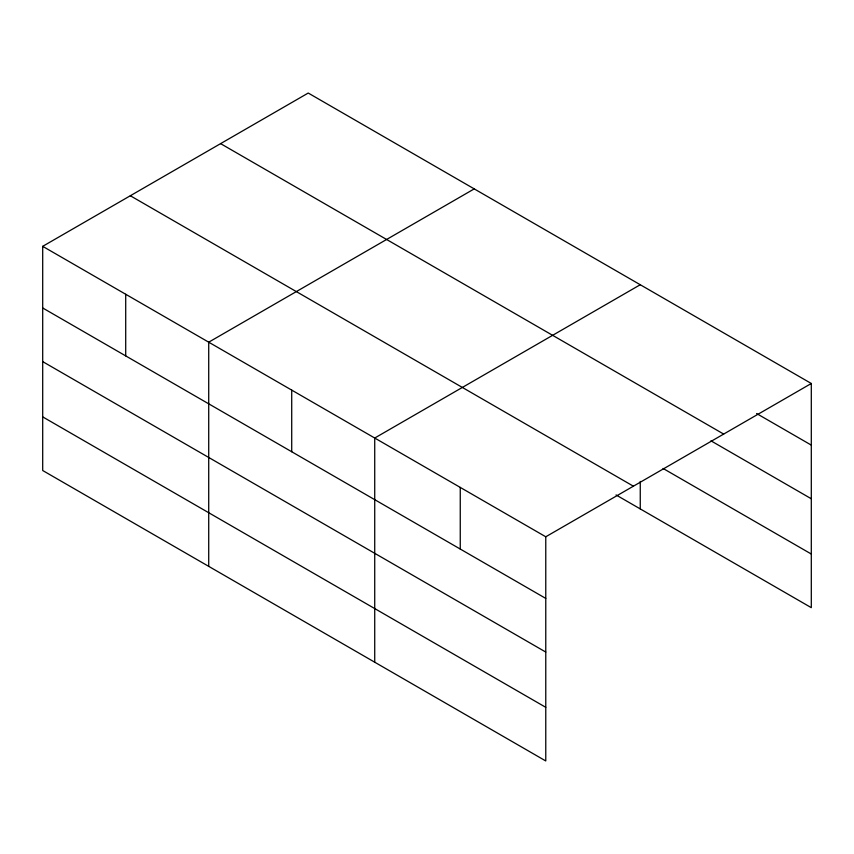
<?xml version="1.0" encoding="UTF-8"?>
<svg xmlns="http://www.w3.org/2000/svg" width="854" height="854" viewBox="0 0 854 854"><rect width="100%" height="100%" fill="white"/><g stroke="black" fill="none" stroke-linecap="round" stroke-linejoin="round"><path stroke-width="1.28" d="M42.7 246.336L545.77 536.782L545.77 760.957L42.7 470.511L42.7 246.336L308.23 93.043L811.3 383.489L811.3 607.664L616.044 494.936M474.237 188.883L208.718 342.187L208.718 566.362M640.254 284.734L374.725 438.038L374.725 662.213M545.77 536.782L811.3 383.489M756.569 413.517L811.3 445.115M220.599 143.632L723.68 434.078M710.955 440.824L811.3 498.757M663.056 468.44L811.3 554.022M130.32 195.747L633.401 486.193M42.7 307.974L545.77 598.419M42.7 361.616L545.77 652.061M42.7 416.88L545.77 707.325M640.254 481.432L640.254 508.909M460.253 487.41L460.253 549.047M291.716 390.107L291.716 451.745M125.709 294.267L125.709 355.894"/></g></svg>
